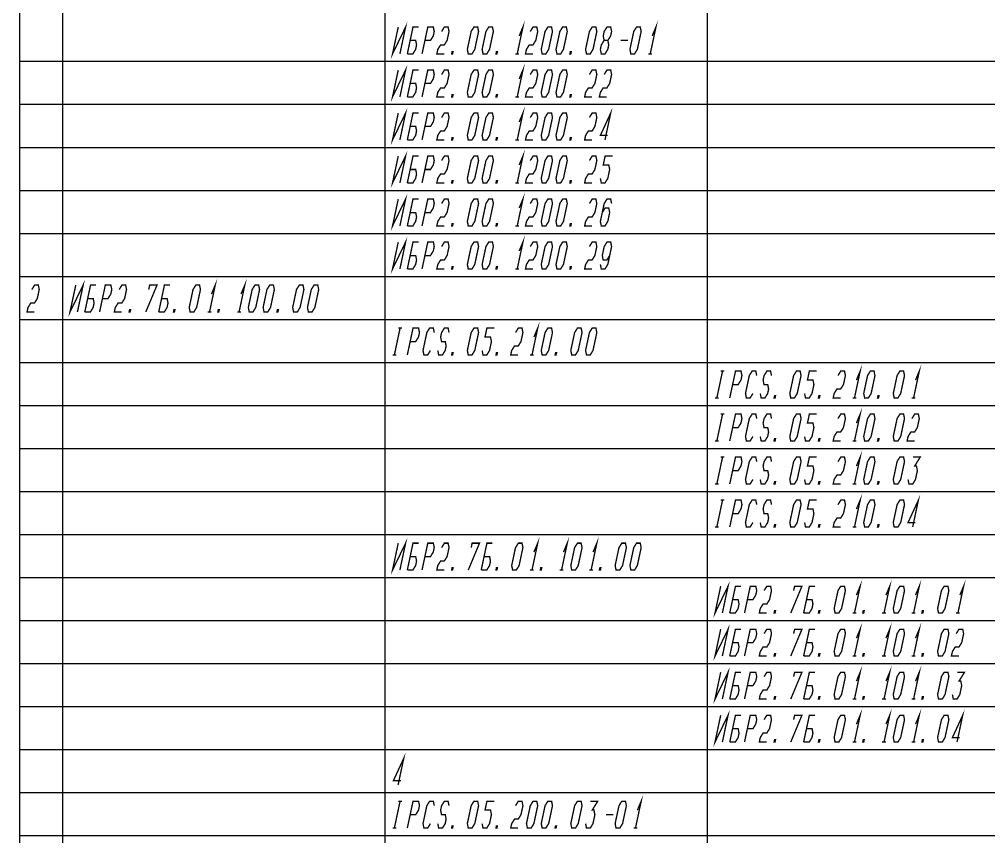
# Model space of a CAD drawing. Header units: millimetres. Extents: x -156 to 206, y -956 to 292.
# Drawn here: x -156 to 24.3, y -12.1 to 139.9 of the extents above; entities that cross this region are included whole.
import ezdxf

# ---------------------------------------------------------------- set-up
doc = ezdxf.new("R2010")
doc.units = ezdxf.units.MM
doc.header["$LTSCALE"] = 19.36
doc.layers.get('0').update_dxf_attribs({"linetype": 'CONTINUOUS'})

msp = doc.modelspace()

# ---------------------------------------------------------------- linework, layer by layer
at = {"color": 7, "linetype": 'CONTINUOUS'}
for p, q in [((-156, 292), (-156, -956)), ((-148, 292), (-148, -956)), ((-88, 292), (-88, -956)), ((-28, 268), (-28, -956)), ((205, 132), (-156, 132)), ((205, 124), (-156, 124)), ((205, 116), (-156, 116)), ((205, 108), (-156, 108)), ((205, 100), (-156, 100)), ((205, 92), (-156, 92)), ((205, 84), (-156, 84)), ((205, 76), (-156, 76)), ((205, 68), (-156, 68)), ((205, 60), (-156, 60)), ((205, 52), (-156, 52)), ((205, 44), (-156, 44)), ((205, 36), (-156, 36)), ((205, 28), (-156, 28)), ((205, 20), (-156, 20)), ((205, 12), (-156, 12)), ((205, 4), (-156, 4)), ((205, -4), (-156, -4)), ((205, -12), (-156, -12))]:
    msp.add_line(p, q, dxfattribs=at)
at = {"color": 2, "linetype": 'CONTINUOUS', "const_width": 0.25}
for points in [[(-85.51, 138.44), (-86.57, 133.44), (-84.14, 138.44), (-85.2, 133.44)], [(-63.01, 136.78), (-62.31, 138.44), (-63.37, 133.44)], [(-38.26, 136.78), (-37.56, 138.44), (-38.62, 133.44)], [(-83.82, 133.44), (-82.76, 138.44), (-81.73, 138.44)], [(-81.08, 133.44), (-80.01, 138.44), (-78.98, 138.44), (-78.81, 137.61), (-78.99, 136.78), (-79.51, 135.94), (-80.54, 135.94)], [(-77.44, 137.61), (-76.92, 138.44), (-76.23, 138.44), (-76.06, 137.61), (-76.42, 135.94), (-76.94, 135.11), (-77.63, 135.11), (-78.15, 134.28), (-78.33, 133.44), (-76.95, 133.44)], [(-72.48, 133.44), (-72.65, 134.28), (-71.94, 137.61), (-71.42, 138.44), (-70.73, 138.44), (-70.56, 137.61), (-71.27, 134.28), (-71.79, 133.44), (-72.48, 133.44)], [(-69.73, 133.44), (-69.9, 134.28), (-69.19, 137.61), (-68.67, 138.44), (-67.98, 138.44), (-67.81, 137.61), (-68.52, 134.28), (-69.04, 133.44), (-69.73, 133.44)], [(-60.94, 137.61), (-60.42, 138.44), (-59.73, 138.44), (-59.56, 137.61), (-59.92, 135.94), (-60.44, 135.11), (-61.13, 135.11), (-61.65, 134.28), (-61.83, 133.44), (-60.45, 133.44)], [(-58.73, 133.44), (-58.9, 134.28), (-58.19, 137.61), (-57.67, 138.44), (-56.98, 138.44), (-56.81, 137.61), (-57.52, 134.28), (-58.04, 133.44), (-58.73, 133.44)], [(-55.98, 133.44), (-56.15, 134.28), (-55.44, 137.61), (-54.92, 138.44), (-54.23, 138.44), (-54.06, 137.61), (-54.77, 134.28), (-55.29, 133.44), (-55.98, 133.44)], [(-50.48, 133.44), (-50.65, 134.28), (-49.94, 137.61), (-49.42, 138.44), (-48.73, 138.44), (-48.56, 137.61), (-49.27, 134.28), (-49.79, 133.44), (-50.48, 133.44)], [(-46.51, 135.94), (-45.99, 136.78), (-45.81, 137.61), (-45.98, 138.44), (-46.67, 138.44), (-47.19, 137.61), (-47.37, 136.78), (-47.2, 135.94)], [(-42.23, 133.44), (-42.4, 134.28), (-41.69, 137.61), (-41.17, 138.44), (-40.48, 138.44), (-40.31, 137.61), (-41.02, 134.28), (-41.54, 133.44), (-42.23, 133.44)], [(-83.82, 133.44), (-82.79, 133.44), (-82.27, 134.28), (-82.1, 135.11), (-82.26, 135.94), (-83.29, 135.94)], [(-47.73, 133.44), (-47.04, 133.44), (-46.52, 134.28), (-46.35, 135.11), (-46.51, 135.94), (-47.2, 135.94), (-47.72, 135.11), (-47.9, 134.28), (-47.73, 133.44)], [(-44.11, 135.94), (-42.73, 135.94)], [(-75.4, 133.44), (-75.57, 133.44), (-75.49, 133.86), (-75.31, 133.86), (-75.4, 133.44)], [(-67.15, 133.44), (-67.32, 133.44), (-67.24, 133.86), (-67.06, 133.86), (-67.15, 133.44)], [(-63.72, 133.44), (-63.03, 133.44)], [(-53.4, 133.44), (-53.57, 133.44), (-53.49, 133.86), (-53.31, 133.86), (-53.4, 133.44)], [(-38.97, 133.44), (-38.28, 133.44)], [(-63.01, 128.78), (-62.31, 130.44), (-63.37, 125.44)], [(-85.51, 130.44), (-86.57, 125.44), (-84.14, 130.44), (-85.2, 125.44)], [(-83.82, 125.44), (-82.76, 130.44), (-81.73, 130.44)], [(-81.08, 125.44), (-80.01, 130.44), (-78.98, 130.44), (-78.81, 129.61), (-78.99, 128.78), (-79.51, 127.94), (-80.54, 127.94)], [(-77.44, 129.61), (-76.92, 130.44), (-76.23, 130.44), (-76.06, 129.61), (-76.42, 127.94), (-76.94, 127.11), (-77.63, 127.11), (-78.15, 126.28), (-78.33, 125.44), (-76.95, 125.44)], [(-72.48, 125.44), (-72.65, 126.28), (-71.94, 129.61), (-71.42, 130.44), (-70.73, 130.44), (-70.56, 129.61), (-71.27, 126.28), (-71.79, 125.44), (-72.48, 125.44)], [(-69.73, 125.44), (-69.9, 126.28), (-69.19, 129.61), (-68.67, 130.44), (-67.98, 130.44), (-67.81, 129.61), (-68.52, 126.28), (-69.04, 125.44), (-69.73, 125.44)], [(-60.94, 129.61), (-60.42, 130.44), (-59.73, 130.44), (-59.56, 129.61), (-59.92, 127.94), (-60.44, 127.11), (-61.13, 127.11), (-61.65, 126.28), (-61.83, 125.44), (-60.45, 125.44)], [(-58.73, 125.44), (-58.9, 126.28), (-58.19, 129.61), (-57.67, 130.44), (-56.98, 130.44), (-56.81, 129.61), (-57.52, 126.28), (-58.04, 125.44), (-58.73, 125.44)], [(-55.98, 125.44), (-56.15, 126.28), (-55.44, 129.61), (-54.92, 130.44), (-54.23, 130.44), (-54.06, 129.61), (-54.77, 126.28), (-55.29, 125.44), (-55.98, 125.44)], [(-49.94, 129.61), (-49.42, 130.44), (-48.73, 130.44), (-48.56, 129.61), (-48.92, 127.94), (-49.44, 127.11), (-50.13, 127.11), (-50.65, 126.28), (-50.82, 125.44), (-49.45, 125.44)], [(-47.19, 129.61), (-46.67, 130.44), (-45.98, 130.44), (-45.81, 129.61), (-46.17, 127.94), (-46.69, 127.11), (-47.38, 127.11), (-47.9, 126.28), (-48.08, 125.44), (-46.7, 125.44)], [(-83.82, 125.44), (-82.79, 125.44), (-82.27, 126.28), (-82.1, 127.11), (-82.26, 127.94), (-83.29, 127.94)], [(-75.4, 125.44), (-75.57, 125.44), (-75.49, 125.86), (-75.31, 125.86), (-75.4, 125.44)], [(-67.15, 125.44), (-67.32, 125.44), (-67.24, 125.86), (-67.06, 125.86), (-67.15, 125.44)], [(-63.72, 125.44), (-63.03, 125.44)], [(-53.4, 125.44), (-53.57, 125.44), (-53.49, 125.86), (-53.31, 125.86), (-53.4, 125.44)], [(-85.51, 122.44), (-86.57, 117.44), (-84.14, 122.44), (-85.2, 117.44)], [(-63.01, 120.78), (-62.31, 122.44), (-63.37, 117.44)], [(-47.04, 117.44), (-45.98, 122.44), (-47.9, 118.28), (-46.52, 118.28)], [(-83.82, 117.44), (-82.76, 122.44), (-81.73, 122.44)], [(-81.08, 117.44), (-80.01, 122.44), (-78.98, 122.44), (-78.81, 121.61), (-78.99, 120.78), (-79.51, 119.94), (-80.54, 119.94)], [(-77.44, 121.61), (-76.92, 122.44), (-76.23, 122.44), (-76.06, 121.61), (-76.42, 119.94), (-76.94, 119.11), (-77.63, 119.11), (-78.15, 118.28), (-78.33, 117.44), (-76.95, 117.44)], [(-72.48, 117.44), (-72.65, 118.28), (-71.94, 121.61), (-71.42, 122.44), (-70.73, 122.44), (-70.56, 121.61), (-71.27, 118.28), (-71.79, 117.44), (-72.48, 117.44)], [(-69.73, 117.44), (-69.9, 118.28), (-69.19, 121.61), (-68.67, 122.44), (-67.98, 122.44), (-67.81, 121.61), (-68.52, 118.28), (-69.04, 117.44), (-69.73, 117.44)], [(-60.94, 121.61), (-60.42, 122.44), (-59.73, 122.44), (-59.56, 121.61), (-59.92, 119.94), (-60.44, 119.11), (-61.13, 119.11), (-61.65, 118.28), (-61.83, 117.44), (-60.45, 117.44)], [(-58.73, 117.44), (-58.9, 118.28), (-58.19, 121.61), (-57.67, 122.44), (-56.98, 122.44), (-56.81, 121.61), (-57.52, 118.28), (-58.04, 117.44), (-58.73, 117.44)], [(-55.98, 117.44), (-56.15, 118.28), (-55.44, 121.61), (-54.92, 122.44), (-54.23, 122.44), (-54.06, 121.61), (-54.77, 118.28), (-55.29, 117.44), (-55.98, 117.44)], [(-49.94, 121.61), (-49.42, 122.44), (-48.73, 122.44), (-48.56, 121.61), (-48.92, 119.94), (-49.44, 119.11), (-50.13, 119.11), (-50.65, 118.28), (-50.82, 117.44), (-49.45, 117.44)], [(-83.82, 117.44), (-82.79, 117.44), (-82.27, 118.28), (-82.1, 119.11), (-82.26, 119.94), (-83.29, 119.94)], [(-75.4, 117.44), (-75.57, 117.44), (-75.49, 117.86), (-75.31, 117.86), (-75.4, 117.44)], [(-67.15, 117.44), (-67.32, 117.44), (-67.24, 117.86), (-67.06, 117.86), (-67.15, 117.44)], [(-63.72, 117.44), (-63.03, 117.44)], [(-53.4, 117.44), (-53.57, 117.44), (-53.49, 117.86), (-53.31, 117.86), (-53.4, 117.44)], [(-63.01, 112.78), (-62.31, 114.44), (-63.37, 109.44)], [(-85.51, 114.44), (-86.57, 109.44), (-84.14, 114.44), (-85.2, 109.44)], [(-83.82, 109.44), (-82.76, 114.44), (-81.73, 114.44)], [(-81.08, 109.44), (-80.01, 114.44), (-78.98, 114.44), (-78.81, 113.61), (-78.99, 112.78), (-79.51, 111.94), (-80.54, 111.94)], [(-77.44, 113.61), (-76.92, 114.44), (-76.23, 114.44), (-76.06, 113.61), (-76.42, 111.94), (-76.94, 111.11), (-77.63, 111.11), (-78.15, 110.28), (-78.33, 109.44), (-76.95, 109.44)], [(-72.48, 109.44), (-72.65, 110.28), (-71.94, 113.61), (-71.42, 114.44), (-70.73, 114.44), (-70.56, 113.61), (-71.27, 110.28), (-71.79, 109.44), (-72.48, 109.44)], [(-69.73, 109.44), (-69.9, 110.28), (-69.19, 113.61), (-68.67, 114.44), (-67.98, 114.44), (-67.81, 113.61), (-68.52, 110.28), (-69.04, 109.44), (-69.73, 109.44)], [(-60.94, 113.61), (-60.42, 114.44), (-59.73, 114.44), (-59.56, 113.61), (-59.92, 111.94), (-60.44, 111.11), (-61.13, 111.11), (-61.65, 110.28), (-61.83, 109.44), (-60.45, 109.44)], [(-58.73, 109.44), (-58.9, 110.28), (-58.19, 113.61), (-57.67, 114.44), (-56.98, 114.44), (-56.81, 113.61), (-57.52, 110.28), (-58.04, 109.44), (-58.73, 109.44)], [(-55.98, 109.44), (-56.15, 110.28), (-55.44, 113.61), (-54.92, 114.44), (-54.23, 114.44), (-54.06, 113.61), (-54.77, 110.28), (-55.29, 109.44), (-55.98, 109.44)], [(-49.94, 113.61), (-49.42, 114.44), (-48.73, 114.44), (-48.56, 113.61), (-48.92, 111.94), (-49.44, 111.11), (-50.13, 111.11), (-50.65, 110.28), (-50.82, 109.44), (-49.45, 109.44)], [(-47.9, 110.28), (-47.73, 109.44), (-47.04, 109.44), (-46.52, 110.28), (-46.17, 111.94), (-46.34, 112.78), (-47.37, 112.78), (-47.01, 114.44), (-45.64, 114.44)], [(-83.82, 109.44), (-82.79, 109.44), (-82.27, 110.28), (-82.1, 111.11), (-82.26, 111.94), (-83.29, 111.94)], [(-75.4, 109.44), (-75.57, 109.44), (-75.49, 109.86), (-75.31, 109.86), (-75.4, 109.44)], [(-67.15, 109.44), (-67.32, 109.44), (-67.24, 109.86), (-67.06, 109.86), (-67.15, 109.44)], [(-63.72, 109.44), (-63.03, 109.44)], [(-53.4, 109.44), (-53.57, 109.44), (-53.49, 109.86), (-53.31, 109.86), (-53.4, 109.44)], [(-85.51, 106.44), (-86.57, 101.44), (-84.14, 106.44), (-85.2, 101.44)], [(-83.82, 101.44), (-82.76, 106.44), (-81.73, 106.44)], [(-81.08, 101.44), (-80.01, 106.44), (-78.98, 106.44), (-78.81, 105.61), (-78.99, 104.78), (-79.51, 103.94), (-80.54, 103.94)], [(-77.44, 105.61), (-76.92, 106.44), (-76.23, 106.44), (-76.06, 105.61), (-76.42, 103.94), (-76.94, 103.11), (-77.63, 103.11), (-78.15, 102.28), (-78.33, 101.44), (-76.95, 101.44)], [(-72.48, 101.44), (-72.65, 102.28), (-71.94, 105.61), (-71.42, 106.44), (-70.73, 106.44), (-70.56, 105.61), (-71.27, 102.28), (-71.79, 101.44), (-72.48, 101.44)], [(-69.73, 101.44), (-69.9, 102.28), (-69.19, 105.61), (-68.67, 106.44), (-67.98, 106.44), (-67.81, 105.61), (-68.52, 102.28), (-69.04, 101.44), (-69.73, 101.44)], [(-63.01, 104.78), (-62.31, 106.44), (-63.37, 101.44)], [(-60.94, 105.61), (-60.42, 106.44), (-59.73, 106.44), (-59.56, 105.61), (-59.92, 103.94), (-60.44, 103.11), (-61.13, 103.11), (-61.65, 102.28), (-61.83, 101.44), (-60.45, 101.44)], [(-58.73, 101.44), (-58.9, 102.28), (-58.19, 105.61), (-57.67, 106.44), (-56.98, 106.44), (-56.81, 105.61), (-57.52, 102.28), (-58.04, 101.44), (-58.73, 101.44)], [(-55.98, 101.44), (-56.15, 102.28), (-55.44, 105.61), (-54.92, 106.44), (-54.23, 106.44), (-54.06, 105.61), (-54.77, 102.28), (-55.29, 101.44), (-55.98, 101.44)], [(-49.94, 105.61), (-49.42, 106.44), (-48.73, 106.44), (-48.56, 105.61), (-48.92, 103.94), (-49.44, 103.11), (-50.13, 103.11), (-50.65, 102.28), (-50.82, 101.44), (-49.45, 101.44)], [(-45.81, 105.61), (-45.98, 106.44), (-46.67, 106.44), (-47.19, 105.61), (-47.9, 102.28), (-47.73, 101.44), (-47.04, 101.44), (-46.52, 102.28), (-46.17, 103.94), (-46.34, 104.78), (-47.02, 104.78), (-47.54, 103.94)], [(-83.82, 101.44), (-82.79, 101.44), (-82.27, 102.28), (-82.1, 103.11), (-82.26, 103.94), (-83.29, 103.94)], [(-75.4, 101.44), (-75.57, 101.44), (-75.49, 101.86), (-75.31, 101.86), (-75.4, 101.44)], [(-67.15, 101.44), (-67.32, 101.44), (-67.24, 101.86), (-67.06, 101.86), (-67.15, 101.44)], [(-63.72, 101.44), (-63.03, 101.44)], [(-53.4, 101.44), (-53.57, 101.44), (-53.49, 101.86), (-53.31, 101.86), (-53.4, 101.44)], [(-85.51, 98.44), (-86.57, 93.44), (-84.14, 98.44), (-85.2, 93.44)], [(-63.01, 96.78), (-62.31, 98.44), (-63.37, 93.44)], [(-83.82, 93.44), (-82.76, 98.44), (-81.73, 98.44)], [(-81.08, 93.44), (-80.01, 98.44), (-78.98, 98.44), (-78.81, 97.61), (-78.99, 96.78), (-79.51, 95.94), (-80.54, 95.94)], [(-77.44, 97.61), (-76.92, 98.44), (-76.23, 98.44), (-76.06, 97.61), (-76.42, 95.94), (-76.94, 95.11), (-77.63, 95.11), (-78.15, 94.28), (-78.33, 93.44), (-76.95, 93.44)], [(-72.48, 93.44), (-72.65, 94.28), (-71.94, 97.61), (-71.42, 98.44), (-70.73, 98.44), (-70.56, 97.61), (-71.27, 94.28), (-71.79, 93.44), (-72.48, 93.44)], [(-69.73, 93.44), (-69.9, 94.28), (-69.19, 97.61), (-68.67, 98.44), (-67.98, 98.44), (-67.81, 97.61), (-68.52, 94.28), (-69.04, 93.44), (-69.73, 93.44)], [(-60.94, 97.61), (-60.42, 98.44), (-59.73, 98.44), (-59.56, 97.61), (-59.92, 95.94), (-60.44, 95.11), (-61.13, 95.11), (-61.65, 94.28), (-61.83, 93.44), (-60.45, 93.44)], [(-58.73, 93.44), (-58.9, 94.28), (-58.19, 97.61), (-57.67, 98.44), (-56.98, 98.44), (-56.81, 97.61), (-57.52, 94.28), (-58.04, 93.44), (-58.73, 93.44)], [(-55.98, 93.44), (-56.15, 94.28), (-55.44, 97.61), (-54.92, 98.44), (-54.23, 98.44), (-54.06, 97.61), (-54.77, 94.28), (-55.29, 93.44), (-55.98, 93.44)], [(-49.94, 97.61), (-49.42, 98.44), (-48.73, 98.44), (-48.56, 97.61), (-48.92, 95.94), (-49.44, 95.11), (-50.13, 95.11), (-50.65, 94.28), (-50.82, 93.44), (-49.45, 93.44)], [(-47.9, 94.28), (-47.73, 93.44), (-47.04, 93.44), (-46.52, 94.28), (-45.81, 97.61), (-45.98, 98.44), (-46.67, 98.44), (-47.19, 97.61), (-47.54, 95.94), (-47.38, 95.11), (-46.69, 95.11), (-46.17, 95.94)], [(-83.82, 93.44), (-82.79, 93.44), (-82.27, 94.28), (-82.1, 95.11), (-82.26, 95.94), (-83.29, 95.94)], [(-75.4, 93.44), (-75.57, 93.44), (-75.49, 93.86), (-75.31, 93.86), (-75.4, 93.44)], [(-67.15, 93.44), (-67.32, 93.44), (-67.24, 93.86), (-67.06, 93.86), (-67.15, 93.44)], [(-53.4, 93.44), (-53.57, 93.44), (-53.49, 93.86), (-53.31, 93.86), (-53.4, 93.44)], [(-63.72, 93.44), (-63.03, 93.44)], [(-153.69, 89.61), (-153.17, 90.44), (-152.48, 90.44), (-152.31, 89.61), (-152.67, 87.94), (-153.19, 87.11), (-153.88, 87.11), (-154.4, 86.28), (-154.57, 85.44), (-153.2, 85.44)], [(-145.51, 90.44), (-146.58, 85.44), (-144.14, 90.44), (-145.2, 85.44)], [(-143.83, 85.44), (-142.76, 90.44), (-141.73, 90.44)], [(-141.08, 85.44), (-140.01, 90.44), (-138.98, 90.44), (-138.81, 89.61), (-138.99, 88.78), (-139.51, 87.94), (-140.54, 87.94)], [(-137.44, 89.61), (-136.92, 90.44), (-136.23, 90.44), (-136.06, 89.61), (-136.42, 87.94), (-136.94, 87.11), (-137.63, 87.11), (-138.15, 86.28), (-138.33, 85.44), (-136.95, 85.44)], [(-132.48, 85.44), (-130.39, 90.44), (-131.76, 90.44), (-131.94, 89.61)], [(-130.08, 85.44), (-129.01, 90.44), (-127.98, 90.44)], [(-124.23, 85.44), (-124.4, 86.28), (-123.69, 89.61), (-123.17, 90.44), (-122.48, 90.44), (-122.31, 89.61), (-123.02, 86.28), (-123.54, 85.44), (-124.23, 85.44)], [(-120.26, 88.78), (-119.56, 90.44), (-120.62, 85.44)], [(-114.76, 88.78), (-114.06, 90.44), (-115.12, 85.44)], [(-113.23, 85.44), (-113.4, 86.28), (-112.69, 89.61), (-112.17, 90.44), (-111.48, 90.44), (-111.31, 89.61), (-112.02, 86.28), (-112.54, 85.44), (-113.23, 85.44)], [(-110.48, 85.44), (-110.65, 86.28), (-109.94, 89.61), (-109.42, 90.44), (-108.73, 90.44), (-108.56, 89.61), (-109.27, 86.28), (-109.79, 85.44), (-110.48, 85.44)], [(-104.98, 85.44), (-105.15, 86.28), (-104.44, 89.61), (-103.92, 90.44), (-103.23, 90.44), (-103.06, 89.61), (-103.77, 86.28), (-104.29, 85.44), (-104.98, 85.44)], [(-102.23, 85.44), (-102.4, 86.28), (-101.69, 89.61), (-101.17, 90.44), (-100.48, 90.44), (-100.31, 89.61), (-101.02, 86.28), (-101.54, 85.44), (-102.23, 85.44)], [(-143.83, 85.44), (-142.79, 85.44), (-142.27, 86.28), (-142.1, 87.11), (-142.26, 87.94), (-143.29, 87.94)], [(-130.08, 85.44), (-129.04, 85.44), (-128.52, 86.28), (-128.35, 87.11), (-128.51, 87.94), (-129.54, 87.94)], [(-135.4, 85.44), (-135.58, 85.44), (-135.49, 85.86), (-135.31, 85.86), (-135.4, 85.44)], [(-127.15, 85.44), (-127.33, 85.44), (-127.24, 85.86), (-127.06, 85.86), (-127.15, 85.44)], [(-120.97, 85.44), (-120.28, 85.44)], [(-118.9, 85.44), (-119.08, 85.44), (-118.99, 85.86), (-118.81, 85.86), (-118.9, 85.44)], [(-115.47, 85.44), (-114.78, 85.44)], [(-107.9, 85.44), (-108.08, 85.44), (-107.99, 85.86), (-107.81, 85.86), (-107.9, 85.44)], [(-60.26, 80.78), (-59.56, 82.44), (-60.62, 77.44)], [(-85.17, 82.44), (-86.23, 77.44)], [(-85.51, 82.44), (-84.82, 82.44)], [(-83.82, 77.44), (-82.76, 82.44), (-81.73, 82.44), (-81.56, 81.61), (-81.74, 80.78), (-82.26, 79.94), (-83.29, 79.94)], [(-78.81, 81.61), (-78.98, 82.44), (-79.67, 82.44), (-80.19, 81.61), (-80.9, 78.28), (-80.73, 77.44), (-80.04, 77.44), (-79.52, 78.28)], [(-78.15, 78.28), (-77.98, 77.44), (-77.29, 77.44), (-76.77, 78.28), (-76.6, 79.11), (-76.76, 79.94), (-77.45, 79.94), (-77.62, 80.78), (-77.44, 81.61), (-76.92, 82.44), (-76.23, 82.44), (-76.06, 81.61)], [(-72.48, 77.44), (-72.65, 78.28), (-71.94, 81.61), (-71.42, 82.44), (-70.73, 82.44), (-70.56, 81.61), (-71.27, 78.28), (-71.79, 77.44), (-72.48, 77.44)], [(-69.9, 78.28), (-69.73, 77.44), (-69.04, 77.44), (-68.52, 78.28), (-68.17, 79.94), (-68.34, 80.78), (-69.37, 80.78), (-69.01, 82.44), (-67.64, 82.44)], [(-63.69, 81.61), (-63.17, 82.44), (-62.48, 82.44), (-62.31, 81.61), (-62.67, 79.94), (-63.19, 79.11), (-63.88, 79.11), (-64.4, 78.28), (-64.58, 77.44), (-63.2, 77.44)], [(-58.73, 77.44), (-58.9, 78.28), (-58.19, 81.61), (-57.67, 82.44), (-56.98, 82.44), (-56.81, 81.61), (-57.52, 78.28), (-58.04, 77.44), (-58.73, 77.44)], [(-53.23, 77.44), (-53.4, 78.28), (-52.69, 81.61), (-52.17, 82.44), (-51.48, 82.44), (-51.31, 81.61), (-52.02, 78.28), (-52.54, 77.44), (-53.23, 77.44)], [(-50.48, 77.44), (-50.65, 78.28), (-49.94, 81.61), (-49.42, 82.44), (-48.73, 82.44), (-48.56, 81.61), (-49.27, 78.28), (-49.79, 77.44), (-50.48, 77.44)], [(-86.57, 77.44), (-85.89, 77.44)], [(-75.4, 77.44), (-75.57, 77.44), (-75.49, 77.86), (-75.31, 77.86), (-75.4, 77.44)], [(-67.15, 77.44), (-67.32, 77.44), (-67.24, 77.86), (-67.06, 77.86), (-67.15, 77.44)], [(-60.97, 77.44), (-60.28, 77.44)], [(-56.15, 77.44), (-56.32, 77.44), (-56.24, 77.86), (-56.06, 77.86), (-56.15, 77.44)], [(-25.17, 74.44), (-26.23, 69.44)], [(-25.51, 74.44), (-24.82, 74.44)], [(-23.83, 69.44), (-22.76, 74.44), (-21.73, 74.44), (-21.56, 73.61), (-21.74, 72.78), (-22.26, 71.94), (-23.29, 71.94)], [(-18.81, 73.61), (-18.98, 74.44), (-19.67, 74.44), (-20.19, 73.61), (-20.9, 70.28), (-20.73, 69.44), (-20.04, 69.44), (-19.52, 70.28)], [(-18.15, 70.28), (-17.98, 69.44), (-17.29, 69.44), (-16.77, 70.28), (-16.6, 71.11), (-16.76, 71.94), (-17.45, 71.94), (-17.62, 72.78), (-17.44, 73.61), (-16.92, 74.44), (-16.23, 74.44), (-16.06, 73.61)], [(-12.48, 69.44), (-12.65, 70.28), (-11.94, 73.61), (-11.42, 74.44), (-10.73, 74.44), (-10.56, 73.61), (-11.27, 70.28), (-11.79, 69.44), (-12.48, 69.44)], [(-9.9, 70.28), (-9.73, 69.44), (-9.04, 69.44), (-8.52, 70.28), (-8.17, 71.94), (-8.34, 72.78), (-9.37, 72.78), (-9.01, 74.44), (-7.64, 74.44)], [(-3.69, 73.61), (-3.17, 74.44), (-2.48, 74.44), (-2.31, 73.61), (-2.67, 71.94), (-3.19, 71.11), (-3.88, 71.11), (-4.4, 70.28), (-4.58, 69.44), (-3.2, 69.44)], [(-0.26, 72.78), (0.44, 74.44), (-0.62, 69.44)], [(1.27, 69.44), (1.1, 70.28), (1.81, 73.61), (2.33, 74.44), (3.02, 74.44), (3.19, 73.61), (2.48, 70.28), (1.96, 69.44), (1.27, 69.44)], [(6.77, 69.44), (6.6, 70.28), (7.31, 73.61), (7.83, 74.44), (8.52, 74.44), (8.69, 73.61), (7.98, 70.28), (7.46, 69.44), (6.77, 69.44)], [(10.74, 72.78), (11.44, 74.44), (10.38, 69.44)], [(-26.57, 69.44), (-25.89, 69.44)], [(-15.4, 69.44), (-15.58, 69.44), (-15.49, 69.86), (-15.31, 69.86), (-15.4, 69.44)], [(-7.15, 69.44), (-7.33, 69.44), (-7.24, 69.86), (-7.06, 69.86), (-7.15, 69.44)], [(-0.97, 69.44), (-0.28, 69.44)], [(3.85, 69.44), (3.67, 69.44), (3.76, 69.86), (3.94, 69.86), (3.85, 69.44)], [(10.03, 69.44), (10.72, 69.44)], [(-0.26, 64.78), (0.44, 66.44), (-0.62, 61.44)], [(-25.17, 66.44), (-26.23, 61.44)], [(-25.51, 66.44), (-24.82, 66.44)], [(-23.83, 61.44), (-22.76, 66.44), (-21.73, 66.44), (-21.56, 65.61), (-21.74, 64.78), (-22.26, 63.94), (-23.29, 63.94)], [(-18.81, 65.61), (-18.98, 66.44), (-19.67, 66.44), (-20.19, 65.61), (-20.9, 62.28), (-20.73, 61.44), (-20.04, 61.44), (-19.52, 62.28)], [(-18.15, 62.28), (-17.98, 61.44), (-17.29, 61.44), (-16.77, 62.28), (-16.6, 63.11), (-16.76, 63.94), (-17.45, 63.94), (-17.62, 64.78), (-17.44, 65.61), (-16.92, 66.44), (-16.23, 66.44), (-16.06, 65.61)], [(-12.48, 61.44), (-12.65, 62.28), (-11.94, 65.61), (-11.42, 66.44), (-10.73, 66.44), (-10.56, 65.61), (-11.27, 62.28), (-11.79, 61.44), (-12.48, 61.44)], [(-9.9, 62.28), (-9.73, 61.44), (-9.04, 61.44), (-8.52, 62.28), (-8.17, 63.94), (-8.34, 64.78), (-9.37, 64.78), (-9.01, 66.44), (-7.64, 66.44)], [(-3.69, 65.61), (-3.17, 66.44), (-2.48, 66.44), (-2.31, 65.61), (-2.67, 63.94), (-3.19, 63.11), (-3.88, 63.11), (-4.4, 62.28), (-4.58, 61.44), (-3.2, 61.44)], [(1.27, 61.44), (1.1, 62.28), (1.81, 65.61), (2.33, 66.44), (3.02, 66.44), (3.19, 65.61), (2.48, 62.28), (1.96, 61.44), (1.27, 61.44)], [(6.77, 61.44), (6.6, 62.28), (7.31, 65.61), (7.83, 66.44), (8.52, 66.44), (8.69, 65.61), (7.98, 62.28), (7.46, 61.44), (6.77, 61.44)], [(10.06, 65.61), (10.58, 66.44), (11.27, 66.44), (11.44, 65.61), (11.08, 63.94), (10.56, 63.11), (9.87, 63.11), (9.35, 62.28), (9.17, 61.44), (10.55, 61.44)], [(-26.57, 61.44), (-25.89, 61.44)], [(-15.4, 61.44), (-15.58, 61.44), (-15.49, 61.86), (-15.31, 61.86), (-15.4, 61.44)], [(-7.15, 61.44), (-7.33, 61.44), (-7.24, 61.86), (-7.06, 61.86), (-7.15, 61.44)], [(-0.97, 61.44), (-0.28, 61.44)], [(3.85, 61.44), (3.67, 61.44), (3.76, 61.86), (3.94, 61.86), (3.85, 61.44)], [(-0.26, 56.78), (0.44, 58.44), (-0.62, 53.44)], [(-25.17, 58.44), (-26.23, 53.44)], [(-25.51, 58.44), (-24.82, 58.44)], [(-23.83, 53.44), (-22.76, 58.44), (-21.73, 58.44), (-21.56, 57.61), (-21.74, 56.78), (-22.26, 55.94), (-23.29, 55.94)], [(-18.81, 57.61), (-18.98, 58.44), (-19.67, 58.44), (-20.19, 57.61), (-20.9, 54.28), (-20.73, 53.44), (-20.04, 53.44), (-19.52, 54.28)], [(-18.15, 54.28), (-17.98, 53.44), (-17.29, 53.44), (-16.77, 54.28), (-16.6, 55.11), (-16.76, 55.94), (-17.45, 55.94), (-17.62, 56.78), (-17.44, 57.61), (-16.92, 58.44), (-16.23, 58.44), (-16.06, 57.61)], [(-12.48, 53.44), (-12.65, 54.28), (-11.94, 57.61), (-11.42, 58.44), (-10.73, 58.44), (-10.56, 57.61), (-11.27, 54.28), (-11.79, 53.44), (-12.48, 53.44)], [(-9.9, 54.28), (-9.73, 53.44), (-9.04, 53.44), (-8.52, 54.28), (-8.17, 55.94), (-8.34, 56.78), (-9.37, 56.78), (-9.01, 58.44), (-7.64, 58.44)], [(-3.69, 57.61), (-3.17, 58.44), (-2.48, 58.44), (-2.31, 57.61), (-2.67, 55.94), (-3.19, 55.11), (-3.88, 55.11), (-4.4, 54.28), (-4.58, 53.44), (-3.2, 53.44)], [(1.27, 53.44), (1.1, 54.28), (1.81, 57.61), (2.33, 58.44), (3.02, 58.44), (3.19, 57.61), (2.48, 54.28), (1.96, 53.44), (1.27, 53.44)], [(6.77, 53.44), (6.6, 54.28), (7.31, 57.61), (7.83, 58.44), (8.52, 58.44), (8.69, 57.61), (7.98, 54.28), (7.46, 53.44), (6.77, 53.44)], [(10.24, 58.44), (11.61, 58.44), (10.57, 56.78), (10.91, 56.78), (11.08, 55.94), (10.73, 54.28), (10.21, 53.44), (9.52, 53.44), (9.35, 54.28)], [(-26.57, 53.44), (-25.89, 53.44)], [(-15.4, 53.44), (-15.58, 53.44), (-15.49, 53.86), (-15.31, 53.86), (-15.4, 53.44)], [(-7.15, 53.44), (-7.33, 53.44), (-7.24, 53.86), (-7.06, 53.86), (-7.15, 53.44)], [(-0.97, 53.44), (-0.28, 53.44)], [(3.85, 53.44), (3.67, 53.44), (3.76, 53.86), (3.94, 53.86), (3.85, 53.44)], [(-25.17, 50.44), (-26.23, 45.44)], [(-25.51, 50.44), (-24.82, 50.44)], [(-23.83, 45.44), (-22.76, 50.44), (-21.73, 50.44), (-21.56, 49.61), (-21.74, 48.78), (-22.26, 47.94), (-23.29, 47.94)], [(-18.81, 49.61), (-18.98, 50.44), (-19.67, 50.44), (-20.19, 49.61), (-20.9, 46.28), (-20.73, 45.44), (-20.04, 45.44), (-19.52, 46.28)], [(-18.15, 46.28), (-17.98, 45.44), (-17.29, 45.44), (-16.77, 46.28), (-16.6, 47.11), (-16.76, 47.94), (-17.45, 47.94), (-17.62, 48.78), (-17.44, 49.61), (-16.92, 50.44), (-16.23, 50.44), (-16.06, 49.61)], [(-12.48, 45.44), (-12.65, 46.28), (-11.94, 49.61), (-11.42, 50.44), (-10.73, 50.44), (-10.56, 49.61), (-11.27, 46.28), (-11.79, 45.44), (-12.48, 45.44)], [(-9.9, 46.28), (-9.73, 45.44), (-9.04, 45.44), (-8.52, 46.28), (-8.17, 47.94), (-8.34, 48.78), (-9.37, 48.78), (-9.01, 50.44), (-7.64, 50.44)], [(-3.69, 49.61), (-3.17, 50.44), (-2.48, 50.44), (-2.31, 49.61), (-2.67, 47.94), (-3.19, 47.11), (-3.88, 47.11), (-4.4, 46.28), (-4.58, 45.44), (-3.2, 45.44)], [(-0.26, 48.78), (0.44, 50.44), (-0.62, 45.44)], [(1.27, 45.44), (1.1, 46.28), (1.81, 49.61), (2.33, 50.44), (3.02, 50.44), (3.19, 49.61), (2.48, 46.28), (1.96, 45.44), (1.27, 45.44)], [(6.77, 45.44), (6.6, 46.28), (7.31, 49.61), (7.83, 50.44), (8.52, 50.44), (8.69, 49.61), (7.98, 46.28), (7.46, 45.44), (6.77, 45.44)], [(10.21, 45.44), (11.27, 50.44), (9.35, 46.28), (10.73, 46.28)], [(-26.57, 45.44), (-25.89, 45.44)], [(-15.4, 45.44), (-15.58, 45.44), (-15.49, 45.86), (-15.31, 45.86), (-15.4, 45.44)], [(-7.15, 45.44), (-7.33, 45.44), (-7.24, 45.86), (-7.06, 45.86), (-7.15, 45.44)], [(-0.97, 45.44), (-0.28, 45.44)], [(3.85, 45.44), (3.67, 45.44), (3.76, 45.86), (3.94, 45.86), (3.85, 45.44)], [(-85.51, 42.44), (-86.57, 37.44), (-84.14, 42.44), (-85.2, 37.44)], [(-60.26, 40.78), (-59.56, 42.44), (-60.62, 37.44)], [(-54.76, 40.78), (-54.06, 42.44), (-55.12, 37.44)], [(-49.26, 40.78), (-48.56, 42.44), (-49.62, 37.44)], [(-83.82, 37.44), (-82.76, 42.44), (-81.73, 42.44)], [(-81.08, 37.44), (-80.01, 42.44), (-78.98, 42.44), (-78.81, 41.61), (-78.99, 40.78), (-79.51, 39.94), (-80.54, 39.94)], [(-77.44, 41.61), (-76.92, 42.44), (-76.23, 42.44), (-76.06, 41.61), (-76.42, 39.94), (-76.94, 39.11), (-77.63, 39.11), (-78.15, 38.28), (-78.33, 37.44), (-76.95, 37.44)], [(-72.48, 37.44), (-70.39, 42.44), (-71.76, 42.44), (-71.94, 41.61)], [(-70.07, 37.44), (-69.01, 42.44), (-67.98, 42.44)], [(-64.23, 37.44), (-64.4, 38.28), (-63.69, 41.61), (-63.17, 42.44), (-62.48, 42.44), (-62.31, 41.61), (-63.02, 38.28), (-63.54, 37.44), (-64.23, 37.44)], [(-53.23, 37.44), (-53.4, 38.28), (-52.69, 41.61), (-52.17, 42.44), (-51.48, 42.44), (-51.31, 41.61), (-52.02, 38.28), (-52.54, 37.44), (-53.23, 37.44)], [(-44.98, 37.44), (-45.15, 38.28), (-44.44, 41.61), (-43.92, 42.44), (-43.23, 42.44), (-43.06, 41.61), (-43.77, 38.28), (-44.29, 37.44), (-44.98, 37.44)], [(-42.23, 37.44), (-42.4, 38.28), (-41.69, 41.61), (-41.17, 42.44), (-40.48, 42.44), (-40.31, 41.61), (-41.02, 38.28), (-41.54, 37.44), (-42.23, 37.44)], [(-83.82, 37.44), (-82.79, 37.44), (-82.27, 38.28), (-82.1, 39.11), (-82.26, 39.94), (-83.29, 39.94)], [(-70.07, 37.44), (-69.04, 37.44), (-68.52, 38.28), (-68.35, 39.11), (-68.51, 39.94), (-69.54, 39.94)], [(-75.4, 37.44), (-75.57, 37.44), (-75.49, 37.86), (-75.31, 37.86), (-75.4, 37.44)], [(-67.15, 37.44), (-67.32, 37.44), (-67.24, 37.86), (-67.06, 37.86), (-67.15, 37.44)], [(-58.9, 37.44), (-59.07, 37.44), (-58.99, 37.86), (-58.81, 37.86), (-58.9, 37.44)], [(-47.9, 37.44), (-48.08, 37.44), (-47.99, 37.86), (-47.81, 37.86), (-47.9, 37.44)], [(-60.97, 37.44), (-60.28, 37.44)], [(-55.47, 37.44), (-54.78, 37.44)], [(-49.97, 37.44), (-49.28, 37.44)], [(-25.51, 34.44), (-26.57, 29.44), (-24.14, 34.44), (-25.2, 29.44)], [(-23.83, 29.44), (-22.76, 34.44), (-21.73, 34.44)], [(-21.08, 29.44), (-20.01, 34.44), (-18.98, 34.44), (-18.81, 33.61), (-18.99, 32.78), (-19.51, 31.94), (-20.54, 31.94)], [(-17.44, 33.61), (-16.92, 34.44), (-16.23, 34.44), (-16.06, 33.61), (-16.42, 31.94), (-16.94, 31.11), (-17.63, 31.11), (-18.15, 30.28), (-18.33, 29.44), (-16.95, 29.44)], [(-12.48, 29.44), (-10.39, 34.44), (-11.76, 34.44), (-11.94, 33.61)], [(-10.08, 29.44), (-9.01, 34.44), (-7.98, 34.44)], [(-4.23, 29.44), (-4.4, 30.28), (-3.69, 33.61), (-3.17, 34.44), (-2.48, 34.44), (-2.31, 33.61), (-3.02, 30.28), (-3.54, 29.44), (-4.23, 29.44)], [(-0.26, 32.78), (0.44, 34.44), (-0.62, 29.44)], [(5.24, 32.78), (5.94, 34.44), (4.88, 29.44)], [(6.77, 29.44), (6.6, 30.28), (7.31, 33.61), (7.83, 34.44), (8.52, 34.44), (8.69, 33.61), (7.98, 30.28), (7.46, 29.44), (6.77, 29.44)], [(10.74, 32.78), (11.44, 34.44), (10.38, 29.44)], [(15.02, 29.44), (14.85, 30.28), (15.56, 33.61), (16.08, 34.44), (16.77, 34.44), (16.94, 33.61), (16.23, 30.28), (15.71, 29.44), (15.02, 29.44)], [(18.99, 32.78), (19.69, 34.44), (18.63, 29.44)], [(-23.83, 29.44), (-22.79, 29.44), (-22.27, 30.28), (-22.1, 31.11), (-22.26, 31.94), (-23.29, 31.94)], [(-10.08, 29.44), (-9.04, 29.44), (-8.52, 30.28), (-8.35, 31.11), (-8.51, 31.94), (-9.54, 31.94)], [(-15.4, 29.44), (-15.58, 29.44), (-15.49, 29.86), (-15.31, 29.86), (-15.4, 29.44)], [(-7.15, 29.44), (-7.33, 29.44), (-7.24, 29.86), (-7.06, 29.86), (-7.15, 29.44)], [(-0.97, 29.44), (-0.28, 29.44)], [(1.1, 29.44), (0.92, 29.44), (1.01, 29.86), (1.19, 29.86), (1.1, 29.44)], [(4.53, 29.44), (5.22, 29.44)], [(10.03, 29.44), (10.72, 29.44)], [(12.1, 29.44), (11.92, 29.44), (12.01, 29.86), (12.19, 29.86), (12.1, 29.44)], [(18.28, 29.44), (18.97, 29.44)], [(-25.51, 26.44), (-26.57, 21.44), (-24.14, 26.44), (-25.2, 21.44)], [(-0.26, 24.78), (0.44, 26.44), (-0.62, 21.44)], [(5.24, 24.78), (5.94, 26.44), (4.88, 21.44)], [(10.74, 24.78), (11.44, 26.44), (10.38, 21.44)], [(-23.83, 21.44), (-22.76, 26.44), (-21.73, 26.44)], [(-21.08, 21.44), (-20.01, 26.44), (-18.98, 26.44), (-18.81, 25.61), (-18.99, 24.78), (-19.51, 23.94), (-20.54, 23.94)], [(-17.44, 25.61), (-16.92, 26.44), (-16.23, 26.44), (-16.06, 25.61), (-16.42, 23.94), (-16.94, 23.11), (-17.63, 23.11), (-18.15, 22.28), (-18.33, 21.44), (-16.95, 21.44)], [(-12.48, 21.44), (-10.39, 26.44), (-11.76, 26.44), (-11.94, 25.61)], [(-10.08, 21.44), (-9.01, 26.44), (-7.98, 26.44)], [(-4.23, 21.44), (-4.4, 22.28), (-3.69, 25.61), (-3.17, 26.44), (-2.48, 26.44), (-2.31, 25.61), (-3.02, 22.28), (-3.54, 21.44), (-4.23, 21.44)], [(6.77, 21.44), (6.6, 22.28), (7.31, 25.61), (7.83, 26.44), (8.52, 26.44), (8.69, 25.61), (7.98, 22.28), (7.46, 21.44), (6.77, 21.44)], [(15.02, 21.44), (14.85, 22.28), (15.56, 25.61), (16.08, 26.44), (16.77, 26.44), (16.94, 25.61), (16.23, 22.28), (15.71, 21.44), (15.02, 21.44)], [(18.31, 25.61), (18.83, 26.44), (19.52, 26.44), (19.69, 25.61), (19.33, 23.94), (18.81, 23.11), (18.12, 23.11), (17.6, 22.28), (17.42, 21.44), (18.8, 21.44)], [(-23.83, 21.44), (-22.79, 21.44), (-22.27, 22.28), (-22.1, 23.11), (-22.26, 23.94), (-23.29, 23.94)], [(-10.08, 21.44), (-9.04, 21.44), (-8.52, 22.28), (-8.35, 23.11), (-8.51, 23.94), (-9.54, 23.94)], [(-15.4, 21.44), (-15.58, 21.44), (-15.49, 21.86), (-15.31, 21.86), (-15.4, 21.44)], [(-7.15, 21.44), (-7.33, 21.44), (-7.24, 21.86), (-7.06, 21.86), (-7.15, 21.44)], [(1.1, 21.44), (0.92, 21.44), (1.01, 21.86), (1.19, 21.86), (1.1, 21.44)], [(12.1, 21.44), (11.92, 21.44), (12.01, 21.86), (12.19, 21.86), (12.1, 21.44)], [(-0.97, 21.44), (-0.28, 21.44)], [(4.53, 21.44), (5.22, 21.44)], [(10.03, 21.44), (10.72, 21.44)], [(-25.51, 18.44), (-26.57, 13.44), (-24.14, 18.44), (-25.2, 13.44)], [(-23.83, 13.44), (-22.76, 18.44), (-21.73, 18.44)], [(-21.08, 13.44), (-20.01, 18.44), (-18.98, 18.44), (-18.81, 17.61), (-18.99, 16.78), (-19.51, 15.94), (-20.54, 15.94)], [(-17.44, 17.61), (-16.92, 18.44), (-16.23, 18.44), (-16.06, 17.61), (-16.42, 15.94), (-16.94, 15.11), (-17.63, 15.11), (-18.15, 14.28), (-18.33, 13.44), (-16.95, 13.44)], [(-12.48, 13.44), (-10.39, 18.44), (-11.76, 18.44), (-11.94, 17.61)], [(-10.08, 13.44), (-9.01, 18.44), (-7.98, 18.44)], [(-4.23, 13.44), (-4.4, 14.28), (-3.69, 17.61), (-3.17, 18.44), (-2.48, 18.44), (-2.31, 17.61), (-3.02, 14.28), (-3.54, 13.44), (-4.23, 13.44)], [(-0.26, 16.78), (0.44, 18.44), (-0.62, 13.44)], [(5.24, 16.78), (5.94, 18.44), (4.88, 13.44)], [(6.77, 13.44), (6.6, 14.28), (7.31, 17.61), (7.83, 18.44), (8.52, 18.44), (8.69, 17.61), (7.98, 14.28), (7.46, 13.44), (6.77, 13.44)], [(10.74, 16.78), (11.44, 18.44), (10.38, 13.44)], [(15.02, 13.44), (14.85, 14.28), (15.56, 17.61), (16.08, 18.44), (16.77, 18.44), (16.94, 17.61), (16.23, 14.28), (15.71, 13.44), (15.02, 13.44)], [(18.49, 18.44), (19.86, 18.44), (18.82, 16.78), (19.16, 16.78), (19.33, 15.94), (18.98, 14.28), (18.46, 13.44), (17.77, 13.44), (17.6, 14.28)], [(-23.83, 13.44), (-22.79, 13.44), (-22.27, 14.28), (-22.1, 15.11), (-22.26, 15.94), (-23.29, 15.94)], [(-10.08, 13.44), (-9.04, 13.44), (-8.52, 14.28), (-8.35, 15.11), (-8.51, 15.94), (-9.54, 15.94)], [(-15.4, 13.44), (-15.58, 13.44), (-15.49, 13.86), (-15.31, 13.86), (-15.4, 13.44)], [(-7.15, 13.44), (-7.33, 13.44), (-7.24, 13.86), (-7.06, 13.86), (-7.15, 13.44)], [(-0.97, 13.44), (-0.28, 13.44)], [(1.1, 13.44), (0.92, 13.44), (1.01, 13.86), (1.19, 13.86), (1.1, 13.44)], [(4.53, 13.44), (5.22, 13.44)], [(10.03, 13.44), (10.72, 13.44)], [(12.1, 13.44), (11.92, 13.44), (12.01, 13.86), (12.19, 13.86), (12.1, 13.44)], [(-25.51, 10.44), (-26.57, 5.44), (-24.14, 10.44), (-25.2, 5.44)], [(-0.26, 8.78), (0.44, 10.44), (-0.62, 5.44)], [(5.24, 8.78), (5.94, 10.44), (4.88, 5.44)], [(10.74, 8.78), (11.44, 10.44), (10.38, 5.44)], [(18.46, 5.44), (19.52, 10.44), (17.6, 6.28), (18.98, 6.28)], [(-23.83, 5.44), (-22.76, 10.44), (-21.73, 10.44)], [(-21.08, 5.44), (-20.01, 10.44), (-18.98, 10.44), (-18.81, 9.61), (-18.99, 8.78), (-19.51, 7.94), (-20.54, 7.94)], [(-17.44, 9.61), (-16.92, 10.44), (-16.23, 10.44), (-16.06, 9.61), (-16.42, 7.94), (-16.94, 7.11), (-17.63, 7.11), (-18.15, 6.28), (-18.33, 5.44), (-16.95, 5.44)], [(-12.48, 5.44), (-10.39, 10.44), (-11.76, 10.44), (-11.94, 9.61)], [(-10.08, 5.44), (-9.01, 10.44), (-7.98, 10.44)], [(-4.23, 5.44), (-4.4, 6.28), (-3.69, 9.61), (-3.17, 10.44), (-2.48, 10.44), (-2.31, 9.61), (-3.02, 6.28), (-3.54, 5.44), (-4.23, 5.44)], [(6.77, 5.44), (6.6, 6.28), (7.31, 9.61), (7.83, 10.44), (8.52, 10.44), (8.69, 9.61), (7.98, 6.28), (7.46, 5.44), (6.77, 5.44)], [(15.02, 5.44), (14.85, 6.28), (15.56, 9.61), (16.08, 10.44), (16.77, 10.44), (16.94, 9.61), (16.23, 6.28), (15.71, 5.44), (15.02, 5.44)], [(-23.83, 5.44), (-22.79, 5.44), (-22.27, 6.28), (-22.1, 7.11), (-22.26, 7.94), (-23.29, 7.94)], [(-10.08, 5.44), (-9.04, 5.44), (-8.52, 6.28), (-8.35, 7.11), (-8.51, 7.94), (-9.54, 7.94)], [(-15.4, 5.44), (-15.58, 5.44), (-15.49, 5.86), (-15.31, 5.86), (-15.4, 5.44)], [(-7.15, 5.44), (-7.33, 5.44), (-7.24, 5.86), (-7.06, 5.86), (-7.15, 5.44)], [(-0.97, 5.44), (-0.28, 5.44)], [(1.1, 5.44), (0.92, 5.44), (1.01, 5.86), (1.19, 5.86), (1.1, 5.44)], [(4.53, 5.44), (5.22, 5.44)], [(10.03, 5.44), (10.72, 5.44)], [(12.1, 5.44), (11.92, 5.44), (12.01, 5.86), (12.19, 5.86), (12.1, 5.44)], [(-85.54, -2.56), (-84.48, 2.44), (-86.4, -1.72), (-85.02, -1.72)], [(-41.01, -7.22), (-40.31, -5.56), (-41.37, -10.56)], [(-85.17, -5.56), (-86.23, -10.56)], [(-85.51, -5.56), (-84.82, -5.56)], [(-83.82, -10.56), (-82.76, -5.56), (-81.73, -5.56), (-81.56, -6.39), (-81.74, -7.22), (-82.26, -8.06), (-83.29, -8.06)], [(-78.81, -6.39), (-78.98, -5.56), (-79.67, -5.56), (-80.19, -6.39), (-80.9, -9.72), (-80.73, -10.56), (-80.04, -10.56), (-79.52, -9.72)], [(-78.15, -9.72), (-77.98, -10.56), (-77.29, -10.56), (-76.77, -9.72), (-76.6, -8.89), (-76.76, -8.06), (-77.45, -8.06), (-77.62, -7.22), (-77.44, -6.39), (-76.92, -5.56), (-76.23, -5.56), (-76.06, -6.39)], [(-72.48, -10.56), (-72.65, -9.72), (-71.94, -6.39), (-71.42, -5.56), (-70.73, -5.56), (-70.56, -6.39), (-71.27, -9.72), (-71.79, -10.56), (-72.48, -10.56)], [(-69.9, -9.72), (-69.73, -10.56), (-69.04, -10.56), (-68.52, -9.72), (-68.17, -8.06), (-68.34, -7.22), (-69.37, -7.22), (-69.01, -5.56), (-67.64, -5.56)], [(-63.69, -6.39), (-63.17, -5.56), (-62.48, -5.56), (-62.31, -6.39), (-62.67, -8.06), (-63.19, -8.89), (-63.88, -8.89), (-64.4, -9.72), (-64.58, -10.56), (-63.2, -10.56)], [(-61.48, -10.56), (-61.65, -9.72), (-60.94, -6.39), (-60.42, -5.56), (-59.73, -5.56), (-59.56, -6.39), (-60.27, -9.72), (-60.79, -10.56), (-61.48, -10.56)], [(-58.73, -10.56), (-58.9, -9.72), (-58.19, -6.39), (-57.67, -5.56), (-56.98, -5.56), (-56.81, -6.39), (-57.52, -9.72), (-58.04, -10.56), (-58.73, -10.56)], [(-53.23, -10.56), (-53.4, -9.72), (-52.69, -6.39), (-52.17, -5.56), (-51.48, -5.56), (-51.31, -6.39), (-52.02, -9.72), (-52.54, -10.56), (-53.23, -10.56)], [(-49.76, -5.56), (-48.39, -5.56), (-49.43, -7.22), (-49.09, -7.22), (-48.92, -8.06), (-49.27, -9.72), (-49.79, -10.56), (-50.48, -10.56), (-50.65, -9.72)], [(-44.98, -10.56), (-45.15, -9.72), (-44.44, -6.39), (-43.92, -5.56), (-43.23, -5.56), (-43.06, -6.39), (-43.77, -9.72), (-44.29, -10.56), (-44.98, -10.56)], [(-46.86, -8.06), (-45.48, -8.06)], [(-86.57, -10.56), (-85.89, -10.56)], [(-75.4, -10.56), (-75.57, -10.56), (-75.49, -10.14), (-75.31, -10.14), (-75.4, -10.56)], [(-67.15, -10.56), (-67.32, -10.56), (-67.24, -10.14), (-67.06, -10.14), (-67.15, -10.56)], [(-56.15, -10.56), (-56.32, -10.56), (-56.24, -10.14), (-56.06, -10.14), (-56.15, -10.56)], [(-41.72, -10.56), (-41.03, -10.56)]]:
    msp.add_lwpolyline(points, dxfattribs=at)

doc.saveas('drawing.dxf')
